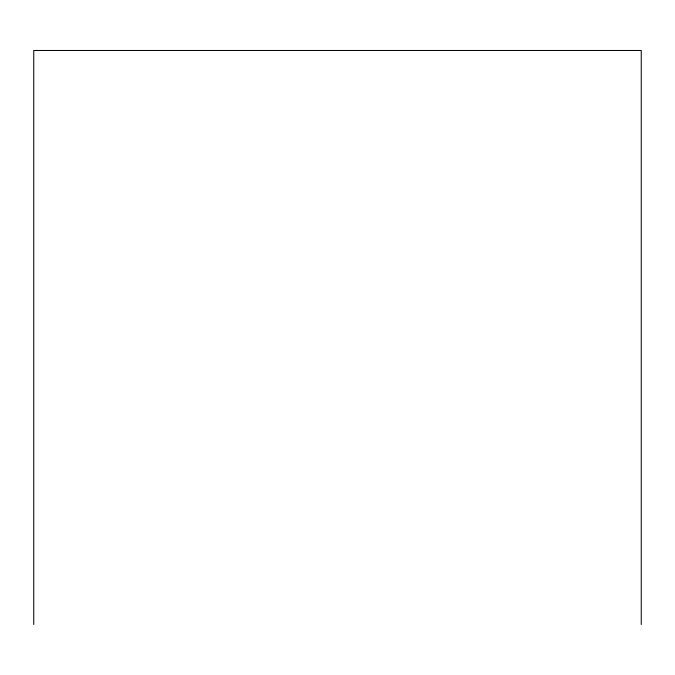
<?xml version="1.0" encoding="UTF-8"?>
<svg xmlns="http://www.w3.org/2000/svg" width="675" height="675" viewBox="0 0 675 675"><rect width="100%" height="100%" fill="white"/><g stroke="black" fill="none" stroke-linecap="round" stroke-linejoin="round"><path stroke-width="1.01" d="M641.25 624.527L641.25 50.473L33.75 50.473L33.75 624.527"/></g></svg>
